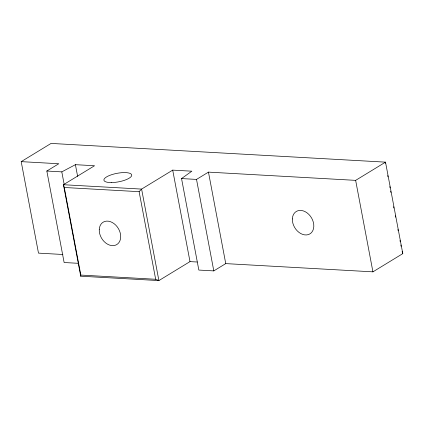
<?xml version="1.0" encoding="UTF-8"?>
<svg xmlns="http://www.w3.org/2000/svg" width="424" height="424" viewBox="0 0 424 424"><rect width="100%" height="100%" fill="white"/><g stroke="black" fill="none" stroke-linecap="round" stroke-linejoin="round"><path stroke-width="0.64" d="M197.245 262.016L189.994 261.608L158.894 280.577L80.73 276.204L80.83 275.075L64.278 187.488L63.441 184.716L94.541 165.747L75.414 164.676L61.803 171.874L46.836 171.031L64.125 262.52L78.44 263.32M385.411 163.267L385.511 162.143L51.071 143.423L21.2 161.639L38.489 253.128L62.885 254.49M64.278 187.488L139.114 191.674L141.605 189.093L172.706 170.125L191.834 171.195L181.546 178.573L198.835 270.062L213.802 270.899L225.748 263.611L372.929 271.848L402.8 253.626L385.511 162.143L355.646 180.364L208.46 172.123L196.513 179.41L181.546 178.573M46.836 171.031L58.788 163.744L21.2 161.639M80.83 275.075L155.666 279.268L158.894 280.577L141.605 189.093L63.441 184.716L80.73 276.204M402.132 251.416L402.8 253.626M387.743 175.594L387.986 176.893M389.826 186.624L390.069 187.922M390.684 191.166L390.928 192.464M393.626 206.742L393.875 208.036M395.343 215.821L395.587 217.12M397.919 229.448L398.163 230.746M400.002 240.477L400.245 241.775M400.86 245.019L401.104 246.318M355.646 180.364L372.929 271.848M208.46 172.123L225.748 263.611M196.513 179.41L213.802 270.899M172.706 170.125L189.994 261.608M139.114 191.674L155.666 279.268M75.414 164.676L77.624 176.358M61.803 171.874L64.257 184.848M99.253 229.633A13.107 9.699 58.6 0 0 114.92 245.374A13.107 9.699 58.6 0 0 115.741 225.118A13.107 9.699 58.6 0 0 99.253 229.633M292.364 218.938A13.107 9.699 58.6 0 0 308.036 234.679A13.107 9.699 58.6 0 0 308.858 214.422A13.107 9.699 58.6 0 0 292.364 218.938M111.236 182.574A14.146 4.325 -10.7 0 0 131.737 175.064A14.146 4.325 -10.7 0 0 110.478 175.096A14.146 4.325 -10.7 0 0 111.236 182.574"/></g></svg>
